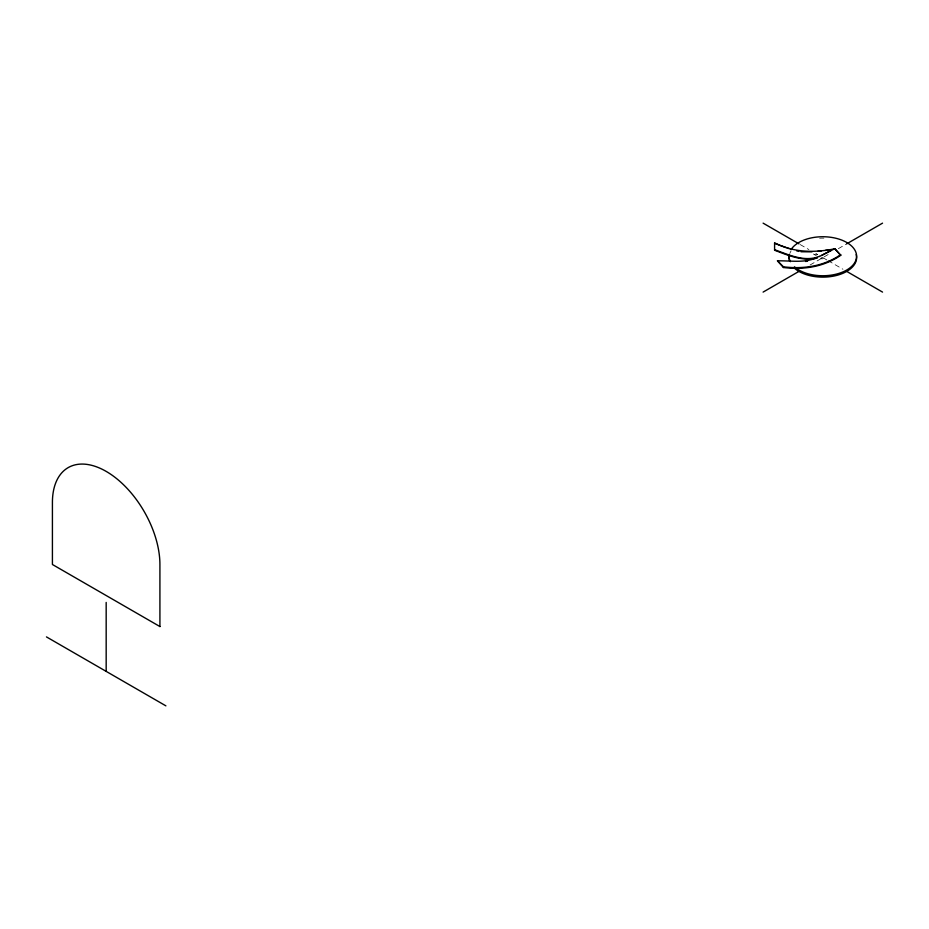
<?xml version="1.0" encoding="UTF-8"?>
<svg xmlns="http://www.w3.org/2000/svg" width="929" height="929" viewBox="0 0 929 929"><rect width="100%" height="100%" fill="white"/><g stroke="black" fill="none" stroke-linecap="round" stroke-linejoin="round"><path stroke-width="0.7" stroke-dasharray="4.64 3.48" d="M814.536 254.685L816.138 253.756M817.381 254.476L815.778 255.405L813.293 253.965L814.896 253.036L817.532 254.558M822.351 257.345L820.748 258.274L821.991 258.994L823.593 258.065M810.065 264.997L828.796 254.174M838.353 248.658L846.714 243.828M800.217 244.571L808.88 249.564M822.827 257.623L826.891 259.969M828.134 260.677L842.963 269.247M789.859 253.362A33.781 19.509 0 0 1 791.043 251.016M819.645 238.207A33.781 19.509 0 0 1 823.895 238.126"/><path stroke-width="1.39" d="M763.104 292.101L798.94 271.407M846.714 243.828L882.55 223.146M821.817 255.324L834.776 248.658L840.745 255.312C823.756 266.96 803.585 270.002 783.437 267.506L777.468 260.84C790.672 260.526 804.862 263.406 817.23 257.403M830.921 250.575L819.413 256.509M840.745 254.627C823.756 266.275 803.585 269.317 783.437 266.809L777.468 260.84M819.413 256.369C804.595 262.419 788.57 254.674 774.589 249.704M834.776 248.798C814.408 252.932 793.401 252.618 774.589 242.806L774.589 250.249C788.14 255.324 802.482 261.606 817.23 258.088M805.524 261.479L807.591 261.188M817.892 251.26L821.387 250.865M825.324 250.412L828.656 250.029M812.016 251.852L800.972 251.759M796.792 250.935L798.928 251.411M787.269 247.95L789.313 248.658M786.259 247.59L780.244 245.419M774.589 243.352L778.955 244.942M763.104 223.146L798.986 243.851M846.667 271.384L882.55 292.101M46.45 636.899L165.896 705.854M840.745 255.312L834.776 248.658M783.437 266.809L783.437 267.506M106.173 602.422L106.173 671.377M856.201 254.569A33.781 19.509 0 0 1 848.165 270.525L845.169 272.255A33.781 19.509 0 0 1 793.749 267.552M789.464 260.677A33.781 19.509 0 0 1 789.197 255.789M791.043 249.634A33.781 19.509 0 0 1 840.826 239.74A33.781 19.509 0 0 1 846.888 269.933A33.781 19.509 0 0 1 794.492 266.867M790.382 261.688A33.781 19.509 0 0 1 789.197 254.407M159.916 626.552L52.419 564.495L52.419 502.426A76.015 43.884 60 0 1 106.173 471.398A76.015 43.884 60 0 1 159.916 564.495L159.916 626.552"/></g></svg>
